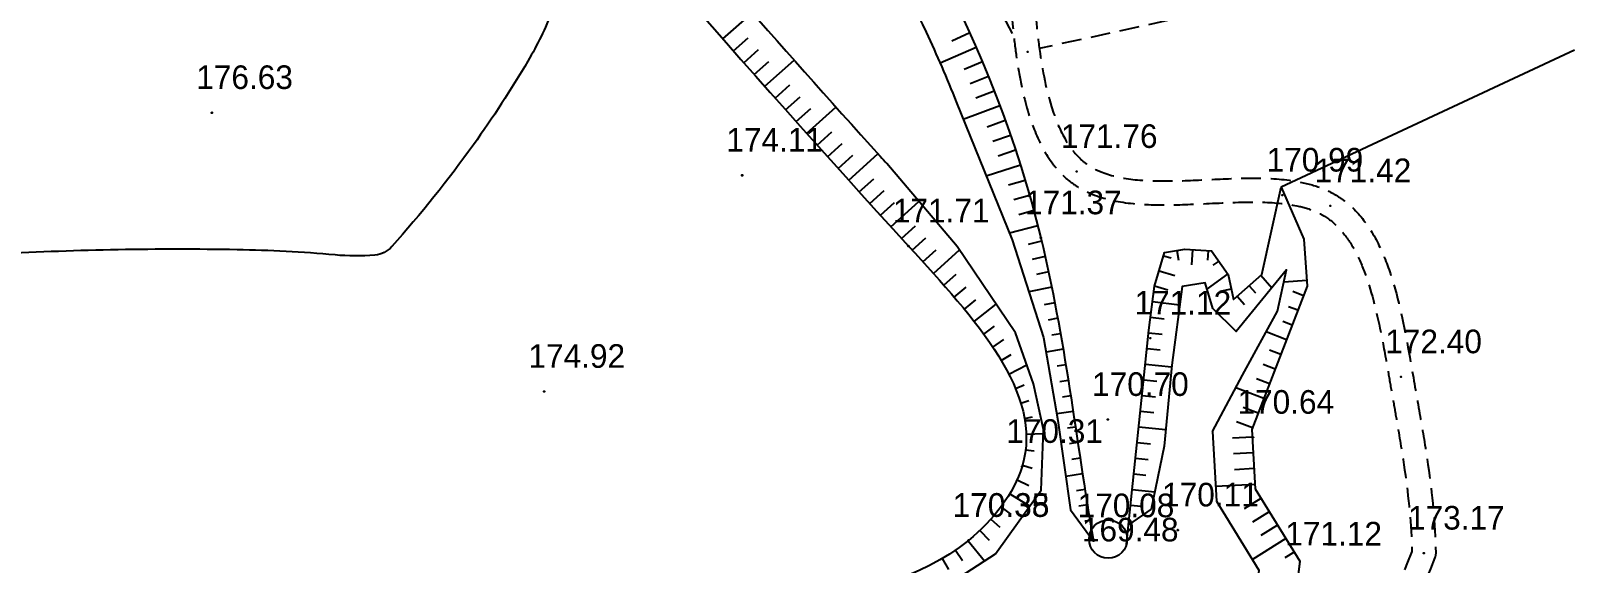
# Model space of a CAD drawing. Extents: x -83928 to -81707, y 15464 to 18601.
# Drawn here: x -83237.7 to -83042.4, y 16834.9 to 16902.5 of the extents above; entities that cross this region are included whole.
import ezdxf

# ---------------------------------------------------------------- set-up
doc = ezdxf.new("R2010")
doc.units = 0
doc.header["$MEASUREMENT"] = 0
doc.linetypes.add('ACAD_ISO03W100', pattern=[30, 12, -18])
doc.linetypes.add('INTERROMPU', pattern=[0.75, 0.5, -0.25])
doc.layers.add('ACCE', color=4, linetype='INTERROMPU', lineweight=25)
for name, color, linetype in [('ALT', 7, 'Continuous'), ('CNiv_1', 1, 'Continuous'), ('ECOULEMENT', 160, 'ACAD_ISO03W100'), ('LIMITE', 40, 'INTERROMPU'), ('POINTS', 3, 'Continuous'), ('Talus', 5, 'Continuous')]:
    doc.layers.add(name, color=color, linetype=linetype)

msp = doc.modelspace()

# ---------------------------------------------------------------- linework, layer by layer
at = {"linetype": 'ByBlock', "extrusion": (0.000932032, -0.005533, 0.999984)}
msp.add_circle((-83100.89, 16837.29, -162.28), 2.43, dxfattribs=at)
at = {"layer": 'ACCE', "linetype": 'INTERROMPU', "ltscale": 5}
for points, knots in [([(-83113.36, 16920.2, 196.6), (-83113.44, 16916.67, 196.56), (-83113.52, 16913.13, 196.52), (-83113.35, 16907.19, 196.44), (-83113.22, 16904.88, 196.42), (-83112.86, 16901.37, 196.37), (-83112.72, 16900.22, 196.36), (-83112.38, 16897.88, 196.33), (-83112.18, 16896.7, 196.31), (-83111.53, 16893.6, 196.27), (-83111.01, 16891.71, 196.25), (-83109.73, 16888.46, 196.21), (-83109.02, 16887.06, 196.19), (-83107.66, 16885.19, 196.16), (-83107.16, 16884.59, 196.15), (-83106.14, 16883.62, 196.14), (-83105.65, 16883.23, 196.13), (-83104.61, 16882.53, 196.12), (-83104.07, 16882.23, 196.11), (-83102.01, 16881.29, 196.1), (-83100.4, 16880.88, 196.09), (-83097.02, 16880.41, 196.07), (-83095.27, 16880.35, 196.06), (-83091.7, 16880.37, 196.05), (-83089.88, 16880.46, 196.05), (-83085.87, 16880.65, 196.04), (-83083.68, 16880.76, 196.03), (-83079.96, 16880.68, 196.02), (-83078.37, 16880.54, 196.01), (-83076.12, 16880.07, 196), (-83075.35, 16879.84, 196), (-83074.23, 16879.36, 195.99), (-83073.84, 16879.16, 195.98), (-83072.74, 16878.49, 195.97), (-83072.07, 16877.92, 195.96), (-83070.85, 16876.56, 195.94), (-83070.29, 16875.77, 195.93), (-83069.28, 16873.99, 195.91), (-83068.83, 16873, 195.89), (-83067.54, 16869.62, 195.85), (-83066.87, 16866.95, 195.81), (-83065.99, 16862.6, 195.76), (-83065.7, 16860.98, 195.74), (-83065.24, 16858.37, 195.71), (-83065.07, 16857.38, 195.69), (-83064.73, 16855.44, 195.67), (-83064.56, 16854.49, 195.66), (-83064.07, 16851.66, 195.62), (-83063.76, 16849.84, 195.6), (-83062.94, 16844.47, 195.53), (-83062.54, 16841.05, 195.49), (-83062.38, 16837.21, 195.44), (-83062.37, 16836.77, 195.44), (-83062.36, 16836.34, 195.43)], [0, 0, 0, 0, 10.947505, 10.947505, 17.67115, 17.67115, 20.874021, 20.874021, 24.076892, 24.076892, 29.269257, 29.269257, 33.63113, 33.63113, 35.874428, 35.874428, 37.684843, 37.684843, 39.495258, 39.495258, 44.277324, 44.277324, 49.059389, 49.059389, 53.841455, 53.841455, 59.778203, 59.778203, 64.695684, 64.695684, 67.615321, 67.615321, 69.345867, 69.345867, 72.825131, 72.825131, 76.304395, 76.304395, 79.783659, 79.783659, 87.385884, 87.385884, 91.792494, 91.792494, 94.535823, 94.535823, 97.279152, 97.279152, 102.76581, 102.76581, 113.739126, 113.739126, 115.141259, 115.141259, 115.141259, 115.141259]), ([(-83110.34, 16920.17, 196.59), (-83110.42, 16916.68, 196.55), (-83110.49, 16913.22, 196.51), (-83110.35, 16907.95, 196.44), (-83110.27, 16906.22, 196.42), (-83110.02, 16903.18, 196.38), (-83109.88, 16901.89, 196.37), (-83109.36, 16897.97, 196.32), (-83108.87, 16895.25, 196.29), (-83107.66, 16891.36, 196.23), (-83107.1, 16889.99, 196.22), (-83105.9, 16887.87, 196.19), (-83105.29, 16887.05, 196.18), (-83104.2, 16885.96, 196.16), (-83103.76, 16885.61, 196.15), (-83102.79, 16885, 196.14), (-83102.26, 16884.73, 196.14), (-83100.46, 16884.03, 196.12), (-83099.04, 16883.73, 196.12), (-83095.92, 16883.4, 196.1), (-83094.23, 16883.38, 196.1), (-83090.7, 16883.45, 196.09), (-83088.87, 16883.55, 196.08), (-83085.19, 16883.72, 196.07), (-83083.35, 16883.79, 196.07), (-83079.76, 16883.72, 196.06), (-83078, 16883.58, 196.05), (-83075.32, 16883.01, 196.03), (-83074.34, 16882.72, 196.03), (-83072.87, 16882.09, 196.01), (-83072.36, 16881.83, 196.01), (-83071.37, 16881.22, 196), (-83070.9, 16880.88, 195.99), (-83069.4, 16879.61, 195.97), (-83068.5, 16878.54, 195.96), (-83066.96, 16876.15, 195.92), (-83066.31, 16874.84, 195.91), (-83065.21, 16872.07, 195.87), (-83064.74, 16870.61, 195.85), (-83063.47, 16865.87, 195.79), (-83062.88, 16862.44, 195.75), (-83061.95, 16857.13, 195.68), (-83061.59, 16855.12, 195.65), (-83060.92, 16851.2, 195.61), (-83060.6, 16849.28, 195.58), (-83059.78, 16843.61, 195.51), (-83059.4, 16839.93, 195.46), (-83059.33, 16836, 195.42), (-83059.44, 16835.61, 195.41), (-83059.44, 16835.61, 195.41)], [0, 0, 0, 0, 10.848155, 10.848155, 16.098502, 16.098502, 19.865986, 19.865986, 27.400953, 27.400953, 31.970485, 31.970485, 35.674617, 35.674617, 37.951581, 37.951581, 40.228545, 40.228545, 45.117781, 45.117781, 50.007018, 50.007018, 54.896255, 54.896255, 59.785492, 59.785492, 64.674729, 64.674729, 67.672235, 67.672235, 69.377221, 69.377221, 71.082207, 71.082207, 75.2308, 75.2308, 79.379393, 79.379393, 83.527987, 83.527987, 92.460806, 92.460806, 98.192898, 98.192898, 103.924989, 103.924989, 115.389172, 115.389172, 115.976359, 115.976359, 115.976359, 115.976359]), ([(-83062.38, 16836.34, 195.43), (-83065.25, 16829.14, 195.35), (-83068.12, 16821.89, 195.28), (-83071.54, 16809.69, 195.14), (-83072.53, 16804.73, 195.08), (-83072.96, 16797.66, 195), (-83072.96, 16795.54, 194.97), (-83072.68, 16791.71, 194.93), (-83072.46, 16790.01, 194.9), (-83071.79, 16786.62, 194.86), (-83071.35, 16784.94, 194.84), (-83069.76, 16779.95, 194.78), (-83068.32, 16776.69, 194.73), (-83063.01, 16766.86, 194.6), (-83058.18, 16760.6, 194.51), (-83051.34, 16753.2, 194.4), (-83049.68, 16751.5, 194.37), (-83046.32, 16748.23, 194.32), (-83044.62, 16746.65, 194.3), (-83039.49, 16742.03, 194.22), (-83036, 16739.12, 194.18), (-83030.36, 16734.49, 194.1), (-83028.2, 16732.74, 194.08), (-83021.75, 16727.46, 193.99), (-83017.46, 16723.87, 193.94), (-83006.93, 16715.14, 193.8), (-83000.67, 16710.01, 193.72), (-82991.37, 16702.9, 193.6), (-82988.47, 16700.76, 193.57), (-82982.59, 16696.59, 193.5), (-82979.61, 16694.57, 193.46), (-82970.6, 16688.63, 193.37), (-82964.48, 16684.86, 193.3), (-82952.06, 16677.47, 193.17), (-82945.76, 16673.85, 193.11), (-82939.47, 16670.24, 193.05)], [0.340268, 0.340268, 0.340268, 0.340268, 22.090575, 22.090575, 37.032625, 37.032625, 43.465616, 43.465616, 48.670202, 48.670202, 53.874789, 53.874789, 64.283962, 64.283962, 86.228506, 86.228506, 93.052523, 93.052523, 99.87654, 99.87654, 113.524575, 113.524575, 121.940084, 121.940084, 138.771101, 138.771101, 162.910485, 162.910485, 173.661716, 173.661716, 184.412946, 184.412946, 205.915408, 205.915408, 227.647852, 227.647852, 227.647852, 227.647852]), ([(-83059.44, 16835.61, 195.41), (-83062.51, 16827.91, 195.33), (-83065.55, 16820.25, 195.25), (-83068.8, 16808.07, 195.11), (-83069.64, 16803.46, 195.06), (-83069.95, 16796.8, 194.98), (-83069.91, 16794.67, 194.95), (-83069.53, 16790.9, 194.91), (-83069.26, 16789.24, 194.89), (-83068.49, 16785.95, 194.84), (-83068, 16784.3, 194.82), (-83066.24, 16779.41, 194.76), (-83064.69, 16776.19, 194.71), (-83059.03, 16766.51, 194.58), (-83053.97, 16760.31, 194.49), (-83043.19, 16749.2, 194.32), (-83037.5, 16744.31, 194.25), (-83029.5, 16737.72, 194.14), (-83027.27, 16735.91, 194.11), (-83022.11, 16731.7, 194.04), (-83019.2, 16729.28, 194.01), (-83013.36, 16724.43, 193.93), (-83010.44, 16721.99, 193.89), (-83001.63, 16714.74, 193.78), (-82995.71, 16709.97, 193.7), (-82986.92, 16703.4, 193.59), (-82984.17, 16701.42, 193.56), (-82978.6, 16697.56, 193.5), (-82975.79, 16695.67, 193.47), (-82967.26, 16690.13, 193.37), (-82961.46, 16686.59, 193.31), (-82949.76, 16679.66, 193.19), (-82943.86, 16676.27, 193.13), (-82937.96, 16672.88, 193.07)], [0, 0, 0, 0, 23.271761, 23.271761, 37.788358, 37.788358, 44.680007, 44.680007, 50.143404, 50.143404, 55.606802, 55.606802, 66.533596, 66.533596, 89.29283, 89.29283, 112.052063, 112.052063, 120.755352, 120.755352, 132.161263, 132.161263, 143.567173, 143.567173, 166.378995, 166.378995, 176.59449, 176.59449, 186.809984, 186.809984, 207.240973, 207.240973, 227.647852, 227.647852, 227.647852, 227.647852])]:
    msp.add_open_spline(points, degree=3, knots=knots, dxfattribs=at)
at = {"layer": 'CNiv_1', "elevation": 175}
msp.add_lwpolyline([(-83173.65, 16929.12, 0.060956), (-83174.25, 16924.5, 0.106572), (-83171.66, 16912.01, -0.199265), (-83171.5, 16905, -0.040415), (-83174.59, 16898.61, -0.022621), (-83181.5, 16888, -0.026672), (-83191.86, 16875.07, -0.191118), (-83194, 16874, -0.043874), (-83199.07, 16874.01, 0.017841), (-83211.5, 16874.67, 0.017626), (-83241.71, 16874.13, -0.053556), (-83251.67, 16874.67, -0.042494), (-83263.93, 16877.74, 0.014191), (-83300, 16889, 0.002456), (-83327.18, 16896.5, 0.059776), (-83328.33, 16896.67, 0.031145), (-83335.31, 16896.41, -0.005597), (-83374, 16893, -0.000862), (-83421.07, 16889.46, -0.005463)], format="xyb", dxfattribs=at)
at = {"layer": 'ECOULEMENT', "linetype": 'ByBlock', "extrusion": (0.000932032, -0.005533, 0.999984)}
for p, q in [((-83041.74, 16900.01, 198.73), (-83078.98, 16882.62, 8.57)), ((-83081.41, 16871.54, 8.51), (-83078.98, 16882.62, 8.57)), ((-83078.98, 16882.62, 8.57), (-83076.08, 16876.01, 8.53)), ((-83076.08, 16876.01, 8.53), (-83075.65, 16870.05, 8.49)), ((-83095.04, 16870.05, 8.51), (-83093.76, 16874.31, 8.53)), ((-83093.76, 16874.31, 8.53), (-83091.21, 16874.74, 8.53)), ((-83091.21, 16874.74, 8.53), (-83087.8, 16874.52, 8.53)), ((-83087.8, 16874.52, 8.53), (-83087.8, 16874.52, 8.53)), ((-83087.8, 16874.52, 8.53), (-83085.67, 16871.54, 8.51)), ((-83095.75, 16864.47, 8.48), (-83095.04, 16870.05, 8.51)), ((-83085.67, 16871.54, 8.51), (-83085.03, 16868.35, 8.49)), ((-83085.03, 16868.35, 8.49), (-83081.41, 16871.54, 8.51)), ((-83075.65, 16870.05, 8.49), (-83082.68, 16851.87, 8.4)), ((-83098.58, 16837.27, 8.33), (-83095.75, 16864.47, 8.48)), ((-83082.68, 16851.87, 8.4), (-83082.26, 16844.3, 8.36)), ((-83082.26, 16844.3, 8.36), (-83076.61, 16835.14, 8.3)), ((-83076.61, 16835.14, 8.3), (-83077.36, 16828.97, 8.27))]:
    msp.add_line(p, q, dxfattribs=at)
for points, elevation in [([(-83120.36, 16893.84), (-83113.25, 16876.33), (-83109.29, 16863.94), (-83107.44, 16853.39), (-83105.85, 16842.05), (-83102.94, 16838.09)], 25.35), ([(-83154.26, 16819.04), (-83147.33, 16823.58), (-83139.91, 16826.8), (-83130.88, 16829.06), (-83122.81, 16831.64), (-83115.39, 16836.47), (-83109.58, 16844.53), (-83109.26, 16852.26), (-83110.55, 16858.06), (-83112.81, 16864.51), (-83120.23, 16875.47), (-83129.18, 16886.02)], 24.94), ([(-83098.56, 16836.63), (-83095.72, 16863.83), (-83095.01, 16869.41), (-83093.74, 16873.67), (-83091.18, 16874.1), (-83087.77, 16873.88), (-83087.77, 16873.88), (-83085.64, 16870.9), (-83085, 16867.71), (-83081.38, 16870.9), (-83078.95, 16881.98), (-83076.05, 16875.38), (-83075.63, 16869.41), (-83082.65, 16851.23)], -162.28), ([(-83087.64, 16850.95), (-83083.83, 16858.09), (-83079.41, 16866.25), (-83078.27, 16871.48), (-83084.64, 16863.64), (-83087.59, 16866.58), (-83088.57, 16869.84), (-83091.51, 16869.35), (-83092.82, 16859.39), (-83093.8, 16849.11), (-83095.43, 16841.11), (-83098.3, 16839.1)], -162.28), ([(-83082.65, 16851.23), (-83082.23, 16843.66), (-83076.58, 16834.5), (-83077.33, 16828.33), (-83081.8, 16823.64), (-83087.77, 16822.58), (-83095.75, 16822.37), (-83134.7, 16821.35), (-83138.47, 16820.24)], -162.28), ([(-83087.64, 16850.95), (-83087.15, 16842.11), (-83081.76, 16833.37), (-83082.09, 16830.58), (-83084.29, 16828.28), (-83088.27, 16827.57), (-83095.88, 16827.37), (-83120.37, 16826.73)], -162.28)]:
    msp.add_lwpolyline(points, dxfattribs=dict(at, elevation=elevation))
msp.add_circle((-83100.89, 16837.29, -162.28), 2.43, dxfattribs=at)
at = {"layer": 'ECOULEMENT', "linetype": 'ByBlock'}
for points, knots in [([(-83231.14, 17000, 197.93), (-83200.61, 16961.43, 197.37), (-83163.48, 16914.92, 196.69), (-83105.77, 16852.96, 195.77), (-83125.72, 16827.05, 195.52), (-83164.9, 16832.87, 195.71), (-83167.56, 16789.06, 195.19), (-83247.47, 16788.18, 195.43), (-83281.69, 16714.69, 194.65), (-83374.05, 16701.39, 194.78), (-83364.95, 16668.76, 194.36), (-83359.1, 16647.79, 194.09)], [7.908375, 7.908375, 7.908375, 7.908375, 170.271753, 201.744415, 213.343907, 258.510006, 289.240422, 309.149666, 469.744028, 498.230383, 549.512614, 549.512614, 549.512614, 549.512614]), ([(-83231.14, 17000, 197.93), (-83200.61, 16961.43, 197.37), (-83163.48, 16914.92, 196.69), (-83105.77, 16852.96, 195.77), (-83125.72, 16827.05, 195.52), (-83164.9, 16832.87, 195.71), (-83167.56, 16789.06, 195.19), (-83247.47, 16788.18, 195.43), (-83281.69, 16714.69, 194.65), (-83374.05, 16701.39, 194.78), (-83364.95, 16668.76, 194.36), (-83359.1, 16647.79, 194.09)], [7.908375, 7.908375, 7.908375, 7.908375, 170.271753, 201.744415, 213.343907, 258.510006, 289.240422, 309.149666, 469.744028, 498.230383, 549.512614, 549.512614, 549.512614, 549.512614]), ([(-83224.76, 17000, 197.91), (-83222.55, 16997.2, 197.87), (-83220.33, 16994.4, 197.83), (-83209, 16980.14, 197.62), (-83199.75, 16968.59, 197.45), (-83187.51, 16953.6, 197.23), (-83184.92, 16950.45, 197.19), (-83177.04, 16940.92, 197.05), (-83171.64, 16934.47, 196.95), (-83154.88, 16914.71, 196.66), (-83142.93, 16901.01, 196.46), (-83129.59, 16886.24, 196.24), (-83129.31, 16885.93, 196.24), (-83129.03, 16885.62, 196.23)], [12.263009, 12.263009, 12.263009, 12.263009, 24.036361, 24.036361, 72.109084, 72.109084, 84.80214, 84.80214, 110.188251, 110.188251, 160.960474, 160.960474, 162.036049, 162.036049, 162.036049, 162.036049]), ([(-83207.38, 17000, 197.86), (-83207.07, 16999.73, 197.85), (-83206.76, 16999.46, 197.85), (-83194.33, 16988.5, 197.68), (-83182.52, 16977.72, 197.51), (-83160.65, 16955.54, 197.17), (-83150.59, 16944.14, 197.01), (-83134.97, 16922.61, 196.7), (-83128.92, 16912.67, 196.56), (-83122.67, 16899.37, 196.38), (-83121.39, 16896.42, 196.34), (-83120.21, 16893.44, 196.3)], [21.648184, 21.648184, 21.648184, 21.648184, 22.808472, 22.808472, 68.425416, 68.425416, 114.042359, 114.042359, 150.71785, 150.71785, 160.966097, 160.966097, 160.966097, 160.966097]), ([(-83199.83, 17000, 197.83), (-83158.79, 16963.57, 197.26), (-83112.08, 16915.86, 196.54), (-83105.01, 16850.53, 195.74), (-83102.8, 16837.7, 195.57)], [26.964729, 26.964729, 26.964729, 26.964729, 181.531723, 220.577379, 220.577379, 220.577379, 220.577379]), ([(-83199.83, 17000, 197.83), (-83158.79, 16963.57, 197.26), (-83112.08, 16915.86, 196.54), (-83105.01, 16850.53, 195.74), (-83102.8, 16837.7, 195.57)], [26.964729, 26.964729, 26.964729, 26.964729, 181.531723, 220.577379, 220.577379, 220.577379, 220.577379])]:
    msp.add_open_spline(points, degree=3, knots=knots, dxfattribs=at)
at = {"layer": 'LIMITE', "linetype": 'INTERROMPU', "ltscale": 5, "extrusion": (0.000932032, -0.005533, 0.999984)}
for p, q in [((-83128.03, 16931.02, 8.88), (-83112.89, 16901.68, 196.38)), ((-83056.73, 16911.74, 196.32), (-83109.68, 16900.21, 196.35))]:
    msp.add_line(p, q, dxfattribs=at)
at = {"layer": 'POINTS', "extrusion": (0.002059, -0.012217, 0.999923)}
for centre in [(-83111.37, 16898.83, -182.42), (-83111.37, 16898.83, -182.42), (-83214.92, 16891.09, -182.42), (-83214.91, 16891.11, -182.42), (-83147.62, 16883.16, -182.42), (-83147.62, 16883.14, -182.42), (-83105.15, 16883.63, -182.42), (-83105.15, 16883.63, -182.42), (-83079.03, 16880.63, -182.42), (-83079.03, 16880.63, -182.42), (-83072.94, 16879.28, -182.42), (-83072.94, 16879.28, -182.42), (-83109.7, 16875.21, -182.42), (-83109.7, 16875.21, -182.42), (-83126.49, 16874.16, -182.42), (-83126.48, 16874.17, -182.42), (-83095.8, 16862.48, -182.42), (-83095.8, 16862.48, -182.42), (-83063.97, 16857.56, -182.42), (-83063.97, 16857.56, -182.42), (-83172.76, 16855.7, -182.42), (-83172.74, 16855.71, -182.42), (-83101.19, 16852.14, -182.42), (-83101.19, 16852.14, -182.42), (-83082.73, 16849.88, -182.42), (-83082.73, 16849.88, -182.42), (-83112.08, 16846.18, -182.42), (-83112.07, 16846.19, -182.42), (-83092.3, 16838.11, -182.42), (-83092.3, 16838.11, -182.42), (-83118.89, 16836.78, -182.42), (-83118.88, 16836.8, -182.42), (-83103.02, 16836.74, -182.42), (-83103.02, 16836.74, -182.42), (-83061.08, 16835.17, -182.42), (-83061.08, 16835.17, -182.42)]:
    msp.add_circle(centre, 0.05, dxfattribs=at)
at = {"layer": 'Talus', "linetype": 'ByBlock', "extrusion": (0.000932032, -0.005533, 0.999984)}
for p, q in [((-83149.82, 16901.43, 196.49), (-83146.06, 16904.73, 196.52)), ((-83148.5, 16899.92, 196.47), (-83146.62, 16901.58, 196.48)), ((-83118.49, 16902.19, 196.4), (-83120.77, 16901.16, 196.39)), ((-83147.17, 16898.42, 196.44), (-83145.3, 16900.08, 196.46)), ((-83117.68, 16900.36, 196.37), (-83122.26, 16898.36, 196.37)), ((-83145.85, 16896.93, 196.42), (-83143.98, 16898.58, 196.44)), ((-83144.52, 16895.43, 196.4), (-83140.78, 16898.74, 196.43)), ((-83116.89, 16898.52, 196.35), (-83119.19, 16897.55, 196.35)), ((-83143.2, 16893.93, 196.38), (-83141.33, 16895.59, 196.39)), ((-83116.12, 16896.68, 196.33), (-83118.44, 16895.74, 196.32)), ((-83141.87, 16892.44, 196.36), (-83140, 16894.1, 196.37)), ((-83115.38, 16894.82, 196.3), (-83117.71, 16893.91, 196.3)), ((-83140.54, 16890.94, 196.33), (-83138.67, 16892.61, 196.35)), ((-83139.2, 16889.45, 196.31), (-83135.48, 16892.79, 196.34)), ((-83114.67, 16892.95, 196.28), (-83119.31, 16891.21, 196.29)), ((-83137.87, 16887.96, 196.29), (-83136.01, 16889.63, 196.3)), ((-83113.98, 16891.08, 196.25), (-83116.28, 16890.25, 196.26)), ((-83136.53, 16886.48, 196.27), (-83134.67, 16888.15, 196.28)), ((-83113.31, 16889.19, 196.23), (-83115.58, 16888.41, 196.25)), ((-83135.2, 16884.99, 196.24), (-83133.34, 16886.66, 196.26)), ((-83133.86, 16883.5, 196.22), (-83130.15, 16886.85, 196.25)), ((-83112.67, 16887.3, 196.2), (-83114.89, 16886.56, 196.23)), ((-83132.52, 16882.02, 196.2), (-83130.67, 16883.69, 196.03)), ((-83112.05, 16885.39, 196.18), (-83116.39, 16884.02, 196.24)), ((-83131.17, 16880.54, 196.18), (-83129.35, 16882.19, 196.01)), ((-83111.46, 16883.48, 196.15), (-83113.56, 16882.85, 196.19)), ((-83129.83, 16879.06, 196.16), (-83128.03, 16880.69, 195.99)), ((-83128.49, 16877.58, 196.13), (-83124.94, 16880.8, 195.82)), ((-83110.9, 16881.56, 196.13), (-83112.91, 16880.99, 196.18)), ((-83110.36, 16879.64, 196.1), (-83112.27, 16879.12, 196.16)), ((-83127.14, 16876.1, 196.11), (-83125.4, 16877.69, 195.96)), ((-83125.79, 16874.62, 196.09), (-83124.07, 16876.19, 195.95)), ((-83109.86, 16877.7, 196.08), (-83113.45, 16876.78, 196.2)), ((-83124.44, 16873.14, 196.07), (-83122.75, 16874.68, 195.93)), ((-83123.1, 16871.66, 196.05), (-83119.79, 16874.64, 195.78)), ((-83109.37, 16875.76, 196.05), (-83111.08, 16875.35, 196.12)), ((-83093.88, 16873.91, 8.53), (-83092.94, 16873.63, 8.53)), ((-83092.2, 16874.57, 8.53), (-83092, 16873.35, 8.53)), ((-83090.22, 16874.68, 8.53), (-83090.34, 16872.74, 8.52)), ((-83088.22, 16874.55, 8.53), (-83088.3, 16873.36, 8.52)), ((-83108.92, 16873.81, 196.03), (-83110.55, 16873.44, 196.1)), ((-83094.46, 16872, 8.52), (-83092.46, 16871.4, 8.52)), ((-83086.88, 16873.24, 8.52), (-83087.63, 16872.71, 8.52)), ((-83121.77, 16870.17, 196.02), (-83120.2, 16871.55, 195.9)), ((-83108.49, 16871.86, 196), (-83110.04, 16871.53, 196.09)), ((-83095.03, 16870.08, 8.51), (-83093.35, 16869.57, 8.51)), ((-83085.72, 16871.62, 8.51), (-83088.37, 16869.72, 8.5)), ((-83083.04, 16870.11, 8.5), (-83082.23, 16869.19, 8.49)), ((-83081.54, 16871.43, 8.51), (-83080.14, 16869.85, 8.5)), ((-83075.7, 16870.75, 8.5), (-83078.64, 16870.54, 8.5)), ((-83120.46, 16868.66, 196), (-83118.96, 16869.93, 195.88)), ((-83119.18, 16867.12, 195.98), (-83117.74, 16868.3, 195.87)), ((-83108.08, 16869.9, 195.98), (-83110.98, 16869.31, 196.16)), ((-83095.29, 16868.1, 8.5), (-83091.85, 16867.66, 8.49)), ((-83085.29, 16869.67, 8.5), (-83086.74, 16869.38, 8.5)), ((-83084.54, 16868.78, 8.49), (-83083.62, 16867.74, 8.49)), ((-83076.12, 16868.84, 8.49), (-83077.46, 16869.36, 8.49)), ((-83117.93, 16865.56, 195.96), (-83115.12, 16867.75, 195.74)), ((-83107.69, 16867.94, 195.95), (-83109.04, 16867.68, 196.05)), ((-83095.54, 16866.11, 8.49), (-83093.82, 16865.9, 8.49)), ((-83076.84, 16866.98, 8.48), (-83078.03, 16867.44, 8.48)), ((-83116.72, 16863.96, 195.93), (-83115.33, 16864.98, 195.83)), ((-83107.32, 16865.98, 195.93), (-83108.55, 16865.75, 196.03)), ((-83078.28, 16863.25, 8.46), (-83080.87, 16864.25, 8.47)), ((-83077.56, 16865.11, 8.47), (-83078.74, 16865.57, 8.47)), ((-83115.58, 16862.32, 195.91), (-83114.16, 16863.27, 195.81)), ((-83106.97, 16864.01, 195.9), (-83108.07, 16863.81, 196.01)), ((-83095.78, 16864.13, 8.48), (-83094.07, 16863.95, 8.48)), ((-83095.78, 16864.13, 8.48), (-83094.07, 16863.95, 8.48)), ((-83114.51, 16860.63, 195.89), (-83113.24, 16861.39, 195.8)), ((-83106.63, 16862.04, 195.88), (-83108.81, 16861.67, 196.11)), ((-83095.99, 16862.14, 8.47), (-83094.3, 16861.96, 8.47)), ((-83095.99, 16862.14, 8.47), (-83094.3, 16861.96, 8.47)), ((-83079.01, 16861.38, 8.45), (-83080.42, 16861.93, 8.45)), ((-83113.54, 16858.89, 195.86), (-83111.24, 16860.07, 195.69)), ((-83106.3, 16860.06, 195.85), (-83107.38, 16859.89, 195.98)), ((-83096.2, 16860.15, 8.46), (-83092.87, 16859.8, 8.45)), ((-83096.2, 16860.15, 8.46), (-83092.87, 16859.8, 8.45)), ((-83080.45, 16857.65, 8.43), (-83082.1, 16858.29, 8.43)), ((-83079.73, 16859.52, 8.44), (-83081.26, 16860.11, 8.44)), ((-83112.69, 16857.07, 195.84), (-83111.6, 16857.53, 195.76)), ((-83105.98, 16858.09, 195.83), (-83107.05, 16857.92, 195.96)), ((-83096.41, 16858.16, 8.45), (-83094.73, 16857.99, 8.44)), ((-83096.41, 16858.16, 8.45), (-83094.73, 16857.99, 8.44)), ((-83081.17, 16855.78, 8.42), (-83084.7, 16857.15, 8.43)), ((-83112.01, 16855.2, 195.81), (-83111, 16855.51, 195.74)), ((-83105.67, 16856.11, 195.8), (-83106.73, 16855.95, 195.94)), ((-83096.61, 16856.17, 8.44), (-83094.93, 16856, 8.43)), ((-83096.61, 16856.17, 8.44), (-83094.93, 16856, 8.43)), ((-83081.89, 16853.92, 8.41), (-83083.77, 16854.65, 8.42)), ((-83111.54, 16853.25, 195.79), (-83110.52, 16853.44, 195.72)), ((-83105.37, 16854.14, 195.78), (-83107.44, 16853.82, 196.07)), ((-83096.82, 16854.18, 8.42), (-83095.13, 16854.01, 8.42)), ((-83096.82, 16854.18, 8.42), (-83095.13, 16854.01, 8.42)), ((-83082.61, 16852.05, 8.4), (-83084.61, 16852.82, 8.41)), ((-83111.32, 16851.27, 195.76), (-83109.13, 16851.35, 195.64)), ((-83105.07, 16852.16, 195.76), (-83106.1, 16852, 195.91)), ((-83097.03, 16852.19, 8.41), (-83093.63, 16851.84, 8.41)), ((-83097.03, 16852.19, 8.41), (-83093.63, 16851.84, 8.41)), ((-83082.62, 16850.87, 8.39), (-83085.12, 16850.74, 8.39)), ((-83111.4, 16849.27, 195.74), (-83110.31, 16849.14, 195.69)), ((-83104.77, 16850.18, 195.73), (-83105.81, 16850.03, 195.89)), ((-83097.24, 16850.2, 8.4), (-83095.53, 16850.03, 8.4)), ((-83097.24, 16850.2, 8.4), (-83095.53, 16850.03, 8.4)), ((-83082.51, 16848.88, 8.38), (-83085.01, 16848.74, 8.38)), ((-83111.8, 16847.31, 195.72), (-83110.56, 16846.96, 195.67)), ((-83104.47, 16848.21, 195.71), (-83105.52, 16848.05, 195.87)), ((-83097.44, 16848.21, 8.39), (-83095.83, 16848.05, 8.39)), ((-83097.44, 16848.21, 8.39), (-83095.83, 16848.05, 8.39)), ((-83082.4, 16846.88, 8.37), (-83084.9, 16846.74, 8.37)), ((-83112.49, 16845.44, 195.7), (-83110.98, 16844.76, 195.65)), ((-83104.17, 16846.23, 195.68), (-83106.3, 16845.9, 196.02)), ((-83097.65, 16846.23, 8.38), (-83096.13, 16846.07, 8.38)), ((-83097.65, 16846.23, 8.38), (-83096.13, 16846.07, 8.38)), ((-83082.29, 16844.88, 8.36), (-83087.28, 16844.61, 8.36)), ((-83113.42, 16843.67, 195.68), (-83110.87, 16842.13, 195.6)), ((-83103.86, 16844.25, 195.66), (-83104.94, 16844.08, 195.83)), ((-83097.86, 16844.24, 8.37), (-83095.01, 16843.94, 8.37)), ((-83097.86, 16844.24, 8.37), (-83095.01, 16843.94, 8.37)), ((-83081.52, 16843.09, 8.35), (-83083.64, 16841.78, 8.34)), ((-83114.54, 16842.01, 195.66), (-83113.38, 16841.14, 195.62)), ((-83103.55, 16842.28, 195.63), (-83104.65, 16842.1, 195.82)), ((-83098.07, 16842.25, 8.36), (-83096.74, 16842.11, 8.36)), ((-83098.07, 16842.25, 8.36), (-83096.74, 16842.11, 8.36)), ((-83080.47, 16841.39, 8.34), (-83082.59, 16840.08, 8.33)), ((-83117.2, 16839.03, 195.64), (-83116.04, 16837.81, 195.6)), ((-83115.81, 16840.47, 195.65), (-83114.67, 16839.45, 195.61)), ((-83103.23, 16840.3, 195.61), (-83103.89, 16840.19, 195.8)), ((-83098.27, 16840.26, 8.35), (-83097.98, 16840.23, 8.35)), ((-83098.27, 16840.26, 8.35), (-83097.98, 16840.23, 8.35)), ((-83079.42, 16839.69, 8.33), (-83081.54, 16838.38, 8.32)), ((-83118.71, 16837.72, 195.62), (-83116.64, 16835.16, 195.56)), ((-83102.9, 16838.33, 195.58), (-83103.22, 16838.27, 195.98)), ((-83078.37, 16837.99, 8.32), (-83082.62, 16835.36, 8.31)), ((-83122, 16835.46, 195.61), (-83121.2, 16834.09, 195.58)), ((-83120.31, 16836.53, 195.61), (-83119.42, 16835.23, 195.59)), ((-83077.32, 16836.29, 8.31), (-83078.48, 16835.57, 8.3))]:
    msp.add_line(p, q, dxfattribs=at)

# ---------------------------------------------------------------- texts
at = {"layer": 'ALT', "extrusion": (0.002059, -0.012217, 0.999923)}
for s, p in [('176.63', (-83216.91, 16894.11, -182.42)), ('174.11', (-83149.62, 16886.16, -182.42)), ('171.76', (-83107.15, 16886.63, -182.42)), ('171.76', (-83107.15, 16886.63, -182.42)), ('170.99', (-83081.03, 16883.63, -182.42)), ('170.99', (-83081.03, 16883.63, -182.42)), ('171.42', (-83074.94, 16882.28, -182.42)), ('171.42', (-83074.94, 16882.28, -182.42)), ('171.37', (-83111.7, 16878.21, -182.42)), ('171.37', (-83111.7, 16878.21, -182.42)), ('171.71', (-83128.48, 16877.17, -182.42)), ('171.12', (-83097.8, 16865.48, -182.42)), ('171.12', (-83097.8, 16865.48, -182.42)), ('172.40', (-83065.97, 16860.56, -182.42)), ('172.40', (-83065.97, 16860.56, -182.42)), ('174.92', (-83174.74, 16858.71, -182.42)), ('170.70', (-83103.19, 16855.14, -182.42)), ('170.70', (-83103.19, 16855.14, -182.42)), ('170.64', (-83084.73, 16852.88, -182.42)), ('170.64', (-83084.73, 16852.88, -182.42)), ('170.31', (-83114.08, 16849.18, -182.42)), ('170.11', (-83094.3, 16841.11, -182.42)), ('170.11', (-83094.3, 16841.11, -182.42)), ('170.35', (-83120.89, 16839.78, -182.42)), ('170.38', (-83120.88, 16839.8, -182.42)), ('170.08', (-83105.02, 16839.74, -182.42)), ('170.08', (-83105.02, 16839.74, -182.42)), ('173.17', (-83063.08, 16838.17, -182.42)), ('173.17', (-83063.08, 16838.17, -182.42)), ('169.48', (-83104.48, 16836.67, -182.42)), ('169.48', (-83104.48, 16836.67, -182.42)), ('171.12', (-83078.66, 16836.15, -182.42)), ('171.12', (-83078.66, 16836.15, -182.42))]:
    msp.add_text(s, height=3, rotation=359.9958, dxfattribs=at).set_placement(p)

doc.saveas('drawing.dxf')
